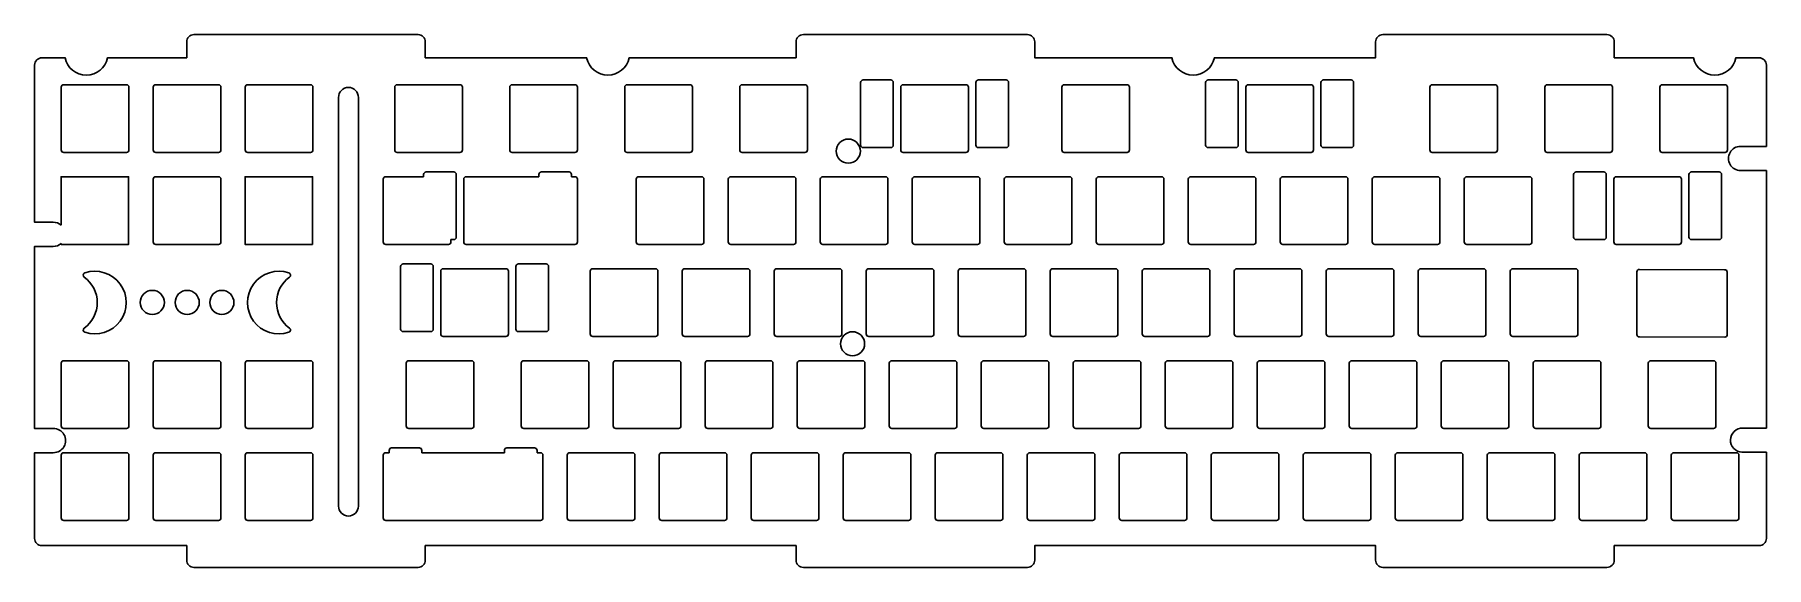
# Model space of a CAD drawing. Header units: millimetres. Extents: x -360 to -2, y -107 to 3.
import ezdxf

# ---------------------------------------------------------------- set-up
doc = ezdxf.new("R2010")
doc.units = ezdxf.units.MM
doc.layers.get('0').update_dxf_attribs({"linetype": 'CONTINUOUS'})

msp = doc.modelspace()

# ---------------------------------------------------------------- linework, layer by layer
for p, q in [((-189.33, -20.03), (-189.33, -7.03)), ((-188.83, -6.53), (-183.08, -6.53)), ((-182.58, -7.03), (-182.58, -20.03)), ((-165.46, -20.03), (-165.46, -7.03)), ((-164.96, -6.53), (-159.21, -6.53)), ((-158.71, -7.03), (-158.71, -20.03)), ((-117.9, -20.03), (-117.9, -7.03)), ((-117.4, -6.53), (-111.65, -6.53)), ((-111.15, -7.03), (-111.15, -20.03)), ((-94.02, -20.03), (-94.02, -7.03)), ((-93.52, -6.53), (-87.77, -6.53)), ((-87.27, -7.03), (-87.27, -20.03)), ((-354.85, -21.03), (-354.85, -8.03)), ((-354.35, -7.52), (-341.35, -7.52)), ((-340.85, -8.03), (-340.85, -21.03)), ((-335.8, -21.03), (-335.8, -8.03)), ((-335.3, -7.52), (-322.3, -7.52)), ((-321.8, -8.03), (-321.8, -21.03)), ((-316.75, -21.03), (-316.75, -8.03)), ((-316.25, -7.52), (-303.25, -7.52)), ((-302.75, -8.03), (-302.75, -21.03)), ((-285.8, -21.03), (-285.8, -8.03)), ((-285.3, -7.53), (-272.3, -7.53)), ((-271.8, -8.03), (-271.8, -21.03)), ((-261.98, -21.03), (-261.98, -8.03)), ((-261.48, -7.53), (-248.48, -7.53)), ((-247.98, -8.03), (-247.98, -21.03)), ((-238.17, -21.03), (-238.17, -8.03)), ((-237.67, -7.53), (-224.67, -7.53)), ((-224.17, -8.03), (-224.17, -21.03)), ((-214.36, -21.03), (-214.36, -8.03)), ((-213.86, -7.53), (-200.86, -7.53)), ((-200.36, -8.03), (-200.36, -21.03)), ((-181.02, -21.03), (-181.02, -8.03)), ((-180.52, -7.53), (-167.52, -7.53)), ((-167.02, -8.03), (-167.02, -21.03)), ((-147.68, -21.03), (-147.68, -8.03)), ((-147.18, -7.53), (-134.18, -7.53)), ((-133.68, -8.03), (-133.68, -21.03)), ((-109.58, -21.03), (-109.58, -8.03)), ((-109.08, -7.53), (-96.08, -7.53)), ((-95.58, -8.03), (-95.58, -21.03)), ((-71.48, -21.03), (-71.48, -8.03)), ((-70.98, -7.53), (-57.98, -7.53)), ((-57.48, -8.03), (-57.48, -21.03)), ((-47.67, -21.03), (-47.67, -8.03)), ((-47.17, -7.53), (-34.17, -7.53)), ((-33.67, -8.03), (-33.67, -21.03)), ((-23.86, -21.03), (-23.86, -8.03)), ((-23.36, -7.53), (-10.36, -7.53)), ((-9.86, -8.03), (-9.86, -21.03)), ((-183.08, -20.53), (-188.83, -20.53)), ((-159.21, -20.53), (-164.96, -20.53)), ((-111.65, -20.53), (-117.4, -20.53)), ((-87.77, -20.53), (-93.52, -20.53)), ((-341.35, -21.53), (-354.35, -21.53)), ((-322.3, -21.53), (-335.3, -21.53)), ((-303.25, -21.53), (-316.25, -21.53)), ((-272.3, -21.53), (-285.3, -21.53)), ((-248.48, -21.53), (-261.48, -21.53)), ((-224.67, -21.53), (-237.67, -21.53)), ((-200.86, -21.53), (-213.86, -21.53)), ((-167.52, -21.53), (-180.52, -21.53)), ((-134.18, -21.53), (-147.18, -21.53)), ((-96.08, -21.53), (-109.08, -21.53)), ((-57.98, -21.53), (-70.98, -21.53)), ((-34.17, -21.53), (-47.17, -21.53)), ((-10.36, -21.53), (-23.36, -21.53)), ((-335.8, -40.08), (-335.8, -27.08)), ((-335.3, -26.57), (-322.3, -26.57)), ((-321.8, -27.08), (-321.8, -40.08)), ((-288.18, -40.08), (-288.18, -27.08)), ((-287.68, -26.57), (-279.82, -26.57)), ((-279.82, -26.57), (-279.82, -26.08)), ((-279.32, -25.58), (-273.57, -25.58)), ((-273.07, -26.08), (-273.07, -39.08)), ((-271.51, -40.08), (-271.51, -27.08)), ((-271.01, -26.57), (-255.94, -26.57)), ((-255.94, -26.57), (-255.94, -26.08)), ((-255.44, -25.58), (-249.69, -25.58)), ((-249.2, -26.08), (-249.2, -26.57)), ((-249.2, -26.57), (-248.48, -26.57)), ((-247.98, -27.08), (-247.98, -40.08)), ((-235.79, -40.08), (-235.79, -27.08)), ((-235.29, -26.57), (-222.29, -26.57)), ((-221.79, -27.08), (-221.79, -40.08)), ((-216.74, -40.08), (-216.74, -27.08)), ((-216.24, -26.57), (-203.24, -26.57)), ((-202.74, -27.08), (-202.74, -40.08)), ((-197.69, -40.08), (-197.69, -27.08)), ((-197.19, -26.57), (-184.19, -26.57)), ((-183.69, -27.08), (-183.69, -40.08)), ((-178.64, -40.08), (-178.64, -27.08)), ((-178.14, -26.57), (-165.14, -26.57)), ((-164.64, -27.08), (-164.64, -40.08)), ((-159.59, -40.08), (-159.59, -27.08)), ((-159.09, -26.57), (-146.09, -26.57)), ((-145.59, -27.08), (-145.59, -40.08)), ((-140.54, -40.08), (-140.54, -27.08)), ((-140.04, -26.57), (-127.04, -26.57)), ((-126.54, -27.08), (-126.54, -40.08)), ((-121.49, -40.08), (-121.49, -27.08)), ((-120.99, -26.57), (-107.99, -26.57)), ((-107.49, -27.08), (-107.49, -40.08)), ((-102.44, -40.08), (-102.44, -27.08)), ((-101.94, -26.57), (-88.94, -26.57)), ((-88.44, -27.08), (-88.44, -40.08)), ((-83.39, -40.08), (-83.39, -27.08)), ((-82.89, -26.57), (-69.89, -26.57)), ((-69.39, -27.08), (-69.39, -40.08)), ((-64.34, -40.08), (-64.34, -27.08)), ((-63.84, -26.57), (-50.84, -26.57)), ((-50.34, -27.08), (-50.34, -40.08)), ((-41.7, -39.08), (-41.7, -26.08)), ((-41.19, -25.58), (-35.44, -25.58)), ((-34.95, -26.08), (-34.95, -39.08)), ((-33.38, -40.08), (-33.38, -27.08)), ((-32.88, -26.57), (-19.88, -26.57)), ((-19.38, -27.08), (-19.38, -40.08)), ((-17.82, -39.08), (-17.82, -26.08)), ((-17.32, -25.58), (-11.57, -25.58)), ((-11.07, -26.08), (-11.07, -39.08)), ((-322.3, -40.58), (-335.3, -40.58)), ((-274.68, -40.58), (-287.68, -40.58)), ((-273.57, -39.58), (-274.18, -39.58)), ((-274.18, -39.58), (-274.18, -40.08)), ((-248.48, -40.58), (-271.01, -40.58)), ((-222.29, -40.58), (-235.29, -40.58)), ((-203.24, -40.58), (-216.24, -40.58)), ((-184.19, -40.58), (-197.19, -40.58)), ((-165.14, -40.58), (-178.14, -40.58)), ((-146.09, -40.58), (-159.09, -40.58)), ((-127.04, -40.58), (-140.04, -40.58)), ((-107.99, -40.58), (-120.99, -40.58)), ((-88.94, -40.58), (-101.94, -40.58)), ((-69.89, -40.58), (-82.89, -40.58)), ((-50.84, -40.58), (-63.84, -40.58)), ((-35.44, -39.58), (-41.19, -39.58)), ((-19.88, -40.58), (-32.88, -40.58)), ((-11.57, -39.58), (-17.32, -39.58)), ((-284.58, -58.13), (-284.58, -45.13)), ((-284.08, -44.63), (-278.33, -44.63)), ((-277.83, -45.13), (-277.83, -58.13)), ((-276.27, -59.13), (-276.27, -46.13)), ((-275.77, -45.62), (-262.77, -45.62)), ((-262.27, -46.13), (-262.27, -59.13)), ((-260.71, -58.13), (-260.71, -45.13)), ((-260.21, -44.63), (-254.46, -44.63)), ((-253.96, -45.13), (-253.96, -58.13)), ((-245.32, -59.13), (-245.32, -46.13)), ((-244.81, -45.62), (-231.81, -45.62)), ((-231.31, -46.13), (-231.31, -59.13)), ((-226.27, -59.13), (-226.27, -46.13)), ((-225.76, -45.62), (-212.76, -45.62)), ((-212.26, -46.13), (-212.26, -59.13)), ((-207.22, -59.13), (-207.22, -46.13)), ((-206.71, -45.62), (-193.71, -45.62)), ((-193.21, -46.13), (-193.21, -59.13)), ((-188.17, -59.13), (-188.17, -46.13)), ((-187.66, -45.62), (-174.66, -45.62)), ((-174.16, -46.13), (-174.16, -59.13)), ((-169.12, -59.13), (-169.12, -46.13)), ((-168.61, -45.62), (-155.61, -45.62)), ((-155.11, -46.13), (-155.11, -59.13)), ((-150.07, -59.13), (-150.07, -46.13)), ((-149.56, -45.62), (-136.56, -45.62)), ((-136.06, -46.13), (-136.06, -59.13)), ((-131.02, -59.13), (-131.02, -46.13)), ((-130.51, -45.62), (-117.51, -45.62)), ((-117.01, -46.13), (-117.01, -59.13)), ((-111.97, -59.13), (-111.97, -46.13)), ((-111.46, -45.62), (-98.46, -45.62)), ((-97.96, -46.13), (-97.96, -59.13)), ((-92.92, -59.13), (-92.92, -46.13)), ((-92.41, -45.62), (-79.41, -45.62)), ((-78.91, -46.13), (-78.91, -59.13)), ((-73.87, -59.13), (-73.87, -46.13)), ((-73.36, -45.62), (-60.36, -45.62)), ((-59.86, -46.13), (-59.86, -59.13)), ((-54.82, -59.13), (-54.82, -46.13)), ((-54.31, -45.62), (-41.31, -45.62)), ((-40.81, -46.13), (-40.81, -59.13)), ((-28.6, -59.23), (-28.6, -46.26)), ((-28.1, -45.76), (-10.45, -45.83)), ((-9.91, -46.28), (-9.91, -59.25)), ((-278.33, -58.63), (-284.08, -58.63)), ((-262.77, -59.63), (-275.77, -59.63)), ((-254.46, -58.63), (-260.21, -58.63)), ((-231.81, -59.63), (-244.81, -59.63)), ((-212.76, -59.63), (-225.76, -59.63)), ((-193.71, -59.63), (-206.71, -59.63)), ((-174.66, -59.63), (-187.66, -59.63)), ((-155.61, -59.63), (-168.61, -59.63)), ((-136.56, -59.63), (-149.56, -59.63)), ((-117.51, -59.63), (-130.51, -59.63)), ((-98.46, -59.63), (-111.46, -59.63)), ((-79.41, -59.63), (-92.41, -59.63)), ((-60.36, -59.63), (-73.36, -59.63)), ((-41.31, -59.63), (-54.31, -59.63)), ((-10.37, -59.79), (-28.1, -59.73)), ((-354.85, -78.18), (-354.85, -65.18)), ((-354.35, -64.67), (-341.35, -64.67)), ((-340.85, -65.18), (-340.85, -78.18)), ((-335.8, -78.18), (-335.8, -65.18)), ((-335.3, -64.67), (-322.3, -64.67)), ((-321.8, -65.18), (-321.8, -78.18)), ((-316.75, -78.18), (-316.75, -65.18)), ((-316.25, -64.67), (-303.25, -64.67)), ((-302.75, -65.18), (-302.75, -78.18)), ((-283.42, -78.18), (-283.42, -65.18)), ((-282.91, -64.67), (-269.91, -64.67)), ((-269.41, -65.18), (-269.41, -78.18)), ((-259.6, -78.18), (-259.6, -65.18)), ((-259.1, -64.67), (-246.1, -64.67)), ((-245.6, -65.18), (-245.6, -78.18)), ((-240.55, -78.18), (-240.55, -65.18)), ((-240.05, -64.67), (-227.05, -64.67)), ((-226.55, -65.18), (-226.55, -78.18)), ((-221.5, -78.18), (-221.5, -65.18)), ((-221, -64.67), (-208, -64.67)), ((-207.5, -65.18), (-207.5, -78.18)), ((-202.45, -78.18), (-202.45, -65.18)), ((-201.95, -64.67), (-188.95, -64.67)), ((-188.45, -65.18), (-188.45, -78.18)), ((-183.4, -78.18), (-183.4, -65.18)), ((-182.9, -64.67), (-169.9, -64.67)), ((-169.4, -65.18), (-169.4, -78.18)), ((-164.35, -78.18), (-164.35, -65.18)), ((-163.85, -64.67), (-150.85, -64.67)), ((-150.35, -65.18), (-150.35, -78.18)), ((-145.3, -78.18), (-145.3, -65.18)), ((-144.8, -64.67), (-131.8, -64.67)), ((-131.3, -65.18), (-131.3, -78.18)), ((-126.25, -78.18), (-126.25, -65.18)), ((-125.75, -64.67), (-112.75, -64.67)), ((-112.25, -65.18), (-112.25, -78.18)), ((-107.2, -78.18), (-107.2, -65.18)), ((-106.7, -64.67), (-93.7, -64.67)), ((-93.2, -65.18), (-93.2, -78.18)), ((-88.15, -78.18), (-88.15, -65.18)), ((-87.65, -64.67), (-74.65, -64.67)), ((-74.15, -65.18), (-74.15, -78.18)), ((-69.1, -78.18), (-69.1, -65.18)), ((-68.6, -64.67), (-55.6, -64.67)), ((-55.1, -65.18), (-55.1, -78.18)), ((-50.05, -78.18), (-50.05, -65.18)), ((-49.55, -64.67), (-36.55, -64.67)), ((-36.05, -65.18), (-36.05, -78.18)), ((-26.24, -78.18), (-26.24, -65.18)), ((-25.74, -64.67), (-12.74, -64.67)), ((-12.24, -65.18), (-12.24, -78.18)), ((-341.35, -78.68), (-354.35, -78.68)), ((-322.3, -78.68), (-335.3, -78.68)), ((-303.25, -78.68), (-316.25, -78.68)), ((-269.91, -78.68), (-282.91, -78.68)), ((-246.1, -78.68), (-259.1, -78.68)), ((-227.05, -78.68), (-240.05, -78.68)), ((-208, -78.68), (-221, -78.68)), ((-188.95, -78.68), (-201.95, -78.68)), ((-169.9, -78.68), (-182.9, -78.68)), ((-150.85, -78.68), (-163.85, -78.68)), ((-131.8, -78.68), (-144.8, -78.68)), ((-112.75, -78.68), (-125.75, -78.68)), ((-93.7, -78.68), (-106.7, -78.68)), ((-74.65, -78.68), (-87.65, -78.68)), ((-55.6, -78.68), (-68.6, -78.68)), ((-36.55, -78.68), (-49.55, -78.68)), ((-12.74, -78.68), (-25.74, -78.68)), ((-354.85, -97.23), (-354.85, -84.23)), ((-354.35, -83.72), (-341.35, -83.72)), ((-340.85, -84.23), (-340.85, -97.23)), ((-335.8, -97.23), (-335.8, -84.23)), ((-335.3, -83.72), (-322.3, -83.72)), ((-321.8, -84.23), (-321.8, -97.23)), ((-316.75, -97.23), (-316.75, -84.23)), ((-316.25, -83.72), (-303.25, -83.72)), ((-302.75, -84.23), (-302.75, -97.23)), ((-288.18, -97.23), (-288.18, -84.23)), ((-287.68, -83.72), (-286.96, -83.72)), ((-286.96, -83.72), (-286.96, -83.23)), ((-286.46, -82.73), (-280.71, -82.73)), ((-280.22, -83.23), (-280.22, -83.72)), ((-280.22, -83.72), (-263.09, -83.72)), ((-263.09, -83.72), (-263.09, -83.23)), ((-262.59, -82.73), (-256.84, -82.73)), ((-256.34, -83.23), (-256.34, -83.72)), ((-256.34, -83.72), (-255.63, -83.72)), ((-255.13, -84.23), (-255.13, -97.23)), ((-250.08, -97.23), (-250.08, -84.23)), ((-249.58, -83.72), (-236.58, -83.72)), ((-236.08, -84.23), (-236.08, -97.23)), ((-231.03, -97.23), (-231.03, -84.23)), ((-230.53, -83.72), (-217.53, -83.72)), ((-217.03, -84.23), (-217.03, -97.23)), ((-211.98, -97.23), (-211.98, -84.23)), ((-211.48, -83.72), (-198.48, -83.72)), ((-197.98, -84.23), (-197.98, -97.23)), ((-192.93, -97.23), (-192.93, -84.23)), ((-192.43, -83.72), (-179.43, -83.72)), ((-178.93, -84.23), (-178.93, -97.23)), ((-173.88, -97.23), (-173.88, -84.23)), ((-173.38, -83.72), (-160.38, -83.72)), ((-159.88, -84.23), (-159.88, -97.23)), ((-154.83, -97.23), (-154.83, -84.23)), ((-154.33, -83.72), (-141.33, -83.72)), ((-140.83, -84.23), (-140.83, -97.23)), ((-135.78, -97.23), (-135.78, -84.23)), ((-135.28, -83.72), (-122.28, -83.72)), ((-121.78, -84.23), (-121.78, -97.23)), ((-116.73, -97.23), (-116.73, -84.23)), ((-116.23, -83.72), (-103.23, -83.72)), ((-102.73, -84.23), (-102.73, -97.23)), ((-97.68, -97.23), (-97.68, -84.23)), ((-97.18, -83.72), (-84.18, -83.72)), ((-83.68, -84.23), (-83.68, -97.23)), ((-78.63, -97.23), (-78.63, -84.23)), ((-78.13, -83.72), (-65.13, -83.72)), ((-64.63, -84.23), (-64.63, -97.23)), ((-59.58, -97.23), (-59.58, -84.23)), ((-59.08, -83.72), (-46.08, -83.72)), ((-45.58, -84.23), (-45.58, -97.23)), ((-40.53, -97.23), (-40.53, -84.23)), ((-40.03, -83.72), (-27.03, -83.72)), ((-26.53, -84.23), (-26.53, -97.23)), ((-21.48, -97.23), (-21.48, -84.23)), ((-20.98, -83.72), (-7.98, -83.72)), ((-7.48, -84.23), (-7.48, -97.23)), ((-341.35, -97.73), (-354.35, -97.73)), ((-322.3, -97.73), (-335.3, -97.73)), ((-303.25, -97.73), (-316.25, -97.73)), ((-255.63, -97.73), (-287.68, -97.73)), ((-236.58, -97.73), (-249.58, -97.73)), ((-217.53, -97.73), (-230.53, -97.73)), ((-198.48, -97.73), (-211.48, -97.73)), ((-179.43, -97.73), (-192.43, -97.73)), ((-160.38, -97.73), (-173.38, -97.73)), ((-141.33, -97.73), (-154.33, -97.73)), ((-122.28, -97.73), (-135.28, -97.73)), ((-103.23, -97.73), (-116.23, -97.73)), ((-84.18, -97.73), (-97.18, -97.73)), ((-65.13, -97.73), (-78.13, -97.73)), ((-46.08, -97.73), (-59.08, -97.73)), ((-27.03, -97.73), (-40.03, -97.73)), ((-7.98, -97.73), (-20.98, -97.73))]:
    msp.add_line(p, q)
for points in [[(-354.9, -36.58), (-354.9, -26.58), (-340.9, -26.58), (-340.9, -40.58), (-354.9, -40.58), (-354.9, -40.42, -0.177431), (-356.52, -41), (-360.37, -41), (-360.37, -78.71), (-356.5, -78.71, -1.019921), (-356.5, -83.71), (-360.37, -83.71), (-360.37, -101.46, 0.414214), (-358.87, -102.96), (-328.87, -102.96), (-328.87, -105.96, 0.414214), (-327.37, -107.46), (-280.97, -107.46, 0.414214), (-279.47, -105.96), (-279.47, -102.96), (-202.7, -102.96), (-202.7, -105.96, 0.414214), (-201.2, -107.46), (-154.8, -107.46, 0.414214), (-153.3, -105.96), (-153.3, -102.96), (-82.7, -102.96), (-82.7, -105.96, 0.414214), (-81.2, -107.46), (-34.8, -107.46, 0.414214), (-33.3, -105.96), (-33.3, -102.96), (-3.3, -102.96, 0.414214), (-1.8, -101.46), (-1.8, -83.63), (-6.82, -83.63), (-6.82, -83.63, -1), (-6.64, -78.63), (-1.8, -78.63), (-1.8, -25.28), (-7.14, -25.28, -1.000399), (-7.14, -20.28), (-1.8, -20.28), (-1.8, -3.44, 0.414214), (-3.3, -1.94), (-8.09, -1.94, -0.81227), (-16.9, -1.94), (-33.3, -1.94), (-33.3, 1.36, 0.414214), (-34.8, 2.86), (-81.2, 2.86, 0.414214), (-82.7, 1.36), (-82.7, -1.94), (-116.09, -1.94, -0.81227), (-124.9, -1.94), (-153.3, -1.94), (-153.3, 1.36, 0.414214), (-154.8, 2.86), (-201.2, 2.86, 0.414214), (-202.7, 1.36), (-202.7, -1.94), (-237.26, -1.94, -0.81227), (-246.07, -1.94), (-279.47, -1.94), (-279.47, 1.36, 0.414214), (-280.97, 2.86), (-327.37, 2.86, 0.414214), (-328.87, 1.36), (-328.87, -1.94), (-345.26, -1.94, -0.81227), (-354.07, -1.94), (-358.87, -1.94, 0.414214), (-360.37, -3.44), (-360.37, -36), (-356.52, -36), (-356.52, -36, -0.177431)], [(-297.45, -94.76, 1), (-293.33, -94.76), (-293.33, -10.14, 1), (-297.45, -10.14)], [(-350.11, -57.9, 0.512989), (-350.11, -47.35, -0.610914), (-349.98, -46.47, -1.392399), (-349.98, -58.78, -0.610914)], [(-307.59, -47.35, 0.512989), (-307.59, -57.9, -0.610914), (-307.72, -58.78, -1.392399), (-307.72, -46.47, -0.610914)]]:
    msp.add_lwpolyline(points, format="xyb", close=True)
msp.add_lwpolyline([(-302.8, -40.58), (-316.8, -40.58), (-316.8, -26.58), (-302.8, -26.58)], close=True)
for centre in [(-191.89, -21.27), (-336, -52.6), (-328.78, -52.6), (-321.6, -52.6), (-191.01, -61.16)]:
    msp.add_circle(centre, 2.5)
for points in [[(-189.33, -7.03), (-189.33, -6.75), (-189.11, -6.53), (-188.83, -6.53)], [(-183.08, -6.53), (-182.81, -6.53), (-182.58, -6.75), (-182.58, -7.03)], [(-165.46, -7.03), (-165.46, -6.75), (-165.23, -6.53), (-164.96, -6.53)], [(-159.21, -6.53), (-158.93, -6.53), (-158.71, -6.75), (-158.71, -7.03)], [(-117.9, -7.03), (-117.9, -6.75), (-117.67, -6.53), (-117.4, -6.53)], [(-111.65, -6.53), (-111.37, -6.53), (-111.15, -6.75), (-111.15, -7.03)], [(-94.02, -7.03), (-94.02, -6.75), (-93.8, -6.53), (-93.52, -6.53)], [(-87.77, -6.53), (-87.49, -6.53), (-87.27, -6.75), (-87.27, -7.03)], [(-354.85, -8.03), (-354.85, -7.75), (-354.63, -7.52), (-354.35, -7.52)], [(-341.35, -7.52), (-341.07, -7.52), (-340.85, -7.75), (-340.85, -8.03)], [(-335.8, -8.03), (-335.8, -7.75), (-335.58, -7.52), (-335.3, -7.52)], [(-322.3, -7.52), (-322.02, -7.52), (-321.8, -7.75), (-321.8, -8.03)], [(-316.75, -8.03), (-316.75, -7.75), (-316.53, -7.52), (-316.25, -7.52)], [(-303.25, -7.52), (-302.97, -7.52), (-302.75, -7.75), (-302.75, -8.03)], [(-285.8, -8.03), (-285.8, -7.75), (-285.57, -7.53), (-285.3, -7.53)], [(-272.3, -7.53), (-272.02, -7.53), (-271.8, -7.75), (-271.8, -8.03)], [(-261.98, -8.03), (-261.98, -7.75), (-261.76, -7.53), (-261.48, -7.53)], [(-248.48, -7.53), (-248.21, -7.53), (-247.98, -7.75), (-247.98, -8.03)], [(-238.17, -8.03), (-238.17, -7.75), (-237.95, -7.53), (-237.67, -7.53)], [(-224.67, -7.53), (-224.39, -7.53), (-224.17, -7.75), (-224.17, -8.03)], [(-214.36, -8.03), (-214.36, -7.75), (-214.13, -7.53), (-213.86, -7.53)], [(-200.86, -7.53), (-200.58, -7.53), (-200.36, -7.75), (-200.36, -8.03)], [(-181.02, -8.03), (-181.02, -7.75), (-180.8, -7.53), (-180.52, -7.53)], [(-167.52, -7.53), (-167.24, -7.53), (-167.02, -7.75), (-167.02, -8.03)], [(-147.68, -8.03), (-147.68, -7.75), (-147.46, -7.53), (-147.18, -7.53)], [(-134.18, -7.53), (-133.91, -7.53), (-133.68, -7.75), (-133.68, -8.03)], [(-109.58, -8.03), (-109.58, -7.75), (-109.36, -7.53), (-109.08, -7.53)], [(-96.08, -7.53), (-95.81, -7.53), (-95.58, -7.75), (-95.58, -8.03)], [(-71.48, -8.03), (-71.48, -7.75), (-71.26, -7.53), (-70.98, -7.53)], [(-57.98, -7.53), (-57.71, -7.53), (-57.48, -7.75), (-57.48, -8.03)], [(-47.67, -8.03), (-47.67, -7.75), (-47.45, -7.53), (-47.17, -7.53)], [(-34.17, -7.53), (-33.89, -7.53), (-33.67, -7.75), (-33.67, -8.03)], [(-23.86, -8.03), (-23.86, -7.75), (-23.63, -7.53), (-23.36, -7.53)], [(-10.36, -7.53), (-10.08, -7.53), (-9.86, -7.75), (-9.86, -8.03)], [(-354.35, -21.53), (-354.63, -21.53), (-354.85, -21.3), (-354.85, -21.03)], [(-340.85, -21.03), (-340.85, -21.3), (-341.07, -21.53), (-341.35, -21.53)], [(-335.3, -21.53), (-335.58, -21.53), (-335.8, -21.3), (-335.8, -21.03)], [(-321.8, -21.03), (-321.8, -21.3), (-322.02, -21.53), (-322.3, -21.53)], [(-316.25, -21.53), (-316.53, -21.53), (-316.75, -21.3), (-316.75, -21.03)], [(-302.75, -21.03), (-302.75, -21.3), (-302.97, -21.53), (-303.25, -21.53)], [(-285.3, -21.53), (-285.57, -21.53), (-285.8, -21.3), (-285.8, -21.03)], [(-271.8, -21.03), (-271.8, -21.3), (-272.02, -21.53), (-272.3, -21.53)], [(-261.48, -21.53), (-261.76, -21.53), (-261.98, -21.3), (-261.98, -21.03)], [(-247.98, -21.03), (-247.98, -21.3), (-248.21, -21.53), (-248.48, -21.53)], [(-237.67, -21.53), (-237.95, -21.53), (-238.17, -21.3), (-238.17, -21.03)], [(-224.17, -21.03), (-224.17, -21.3), (-224.39, -21.53), (-224.67, -21.53)], [(-213.86, -21.53), (-214.13, -21.53), (-214.36, -21.3), (-214.36, -21.03)], [(-200.36, -21.03), (-200.36, -21.3), (-200.58, -21.53), (-200.86, -21.53)], [(-188.83, -20.53), (-189.11, -20.53), (-189.33, -20.3), (-189.33, -20.03)], [(-182.58, -20.03), (-182.58, -20.3), (-182.81, -20.53), (-183.08, -20.53)], [(-180.52, -21.53), (-180.8, -21.53), (-181.02, -21.3), (-181.02, -21.03)], [(-167.02, -21.03), (-167.02, -21.3), (-167.24, -21.53), (-167.52, -21.53)], [(-164.96, -20.53), (-165.23, -20.53), (-165.46, -20.3), (-165.46, -20.03)], [(-158.71, -20.03), (-158.71, -20.3), (-158.93, -20.53), (-159.21, -20.53)], [(-147.18, -21.53), (-147.46, -21.53), (-147.68, -21.3), (-147.68, -21.03)], [(-133.68, -21.03), (-133.68, -21.3), (-133.91, -21.53), (-134.18, -21.53)], [(-117.4, -20.53), (-117.67, -20.53), (-117.9, -20.3), (-117.9, -20.03)], [(-111.15, -20.03), (-111.15, -20.3), (-111.37, -20.53), (-111.65, -20.53)], [(-109.08, -21.53), (-109.36, -21.53), (-109.58, -21.3), (-109.58, -21.03)], [(-95.58, -21.03), (-95.58, -21.3), (-95.81, -21.53), (-96.08, -21.53)], [(-93.52, -20.53), (-93.8, -20.53), (-94.02, -20.3), (-94.02, -20.03)], [(-87.27, -20.03), (-87.27, -20.3), (-87.49, -20.53), (-87.77, -20.53)], [(-70.98, -21.53), (-71.26, -21.53), (-71.48, -21.3), (-71.48, -21.03)], [(-57.48, -21.03), (-57.48, -21.3), (-57.71, -21.53), (-57.98, -21.53)], [(-47.17, -21.53), (-47.45, -21.53), (-47.67, -21.3), (-47.67, -21.03)], [(-33.67, -21.03), (-33.67, -21.3), (-33.89, -21.53), (-34.17, -21.53)], [(-23.36, -21.53), (-23.63, -21.53), (-23.86, -21.3), (-23.86, -21.03)], [(-9.86, -21.03), (-9.86, -21.3), (-10.08, -21.53), (-10.36, -21.53)], [(-335.8, -27.08), (-335.8, -26.8), (-335.58, -26.57), (-335.3, -26.57)], [(-322.3, -26.57), (-322.02, -26.57), (-321.8, -26.8), (-321.8, -27.08)], [(-288.18, -27.08), (-288.18, -26.8), (-287.95, -26.57), (-287.68, -26.57)], [(-279.82, -26.08), (-279.82, -25.8), (-279.59, -25.58), (-279.32, -25.58)], [(-273.57, -25.58), (-273.29, -25.58), (-273.07, -25.8), (-273.07, -26.08)], [(-271.51, -27.08), (-271.51, -26.8), (-271.28, -26.57), (-271.01, -26.57)], [(-255.94, -26.08), (-255.94, -25.8), (-255.72, -25.58), (-255.44, -25.58)], [(-249.69, -25.58), (-249.42, -25.58), (-249.2, -25.8), (-249.2, -26.08)], [(-248.48, -26.57), (-248.2, -26.57), (-247.98, -26.8), (-247.98, -27.08)], [(-235.79, -27.08), (-235.79, -26.8), (-235.56, -26.57), (-235.29, -26.57)], [(-222.29, -26.57), (-222.01, -26.57), (-221.79, -26.8), (-221.79, -27.08)], [(-216.74, -27.08), (-216.74, -26.8), (-216.51, -26.57), (-216.24, -26.57)], [(-203.24, -26.57), (-202.96, -26.57), (-202.74, -26.8), (-202.74, -27.08)], [(-197.69, -27.08), (-197.69, -26.8), (-197.46, -26.57), (-197.19, -26.57)], [(-184.19, -26.57), (-183.91, -26.57), (-183.69, -26.8), (-183.69, -27.08)], [(-178.64, -27.08), (-178.64, -26.8), (-178.41, -26.57), (-178.14, -26.57)], [(-165.14, -26.57), (-164.86, -26.57), (-164.64, -26.8), (-164.64, -27.08)], [(-159.59, -27.08), (-159.59, -26.8), (-159.36, -26.57), (-159.09, -26.57)], [(-146.09, -26.57), (-145.81, -26.57), (-145.59, -26.8), (-145.59, -27.08)], [(-140.54, -27.08), (-140.54, -26.8), (-140.31, -26.57), (-140.04, -26.57)], [(-127.04, -26.57), (-126.76, -26.57), (-126.54, -26.8), (-126.54, -27.08)], [(-121.49, -27.08), (-121.49, -26.8), (-121.26, -26.57), (-120.99, -26.57)], [(-107.99, -26.57), (-107.71, -26.57), (-107.49, -26.8), (-107.49, -27.08)], [(-102.44, -27.08), (-102.44, -26.8), (-102.21, -26.57), (-101.94, -26.57)], [(-88.94, -26.57), (-88.66, -26.57), (-88.44, -26.8), (-88.44, -27.08)], [(-83.39, -27.08), (-83.39, -26.8), (-83.16, -26.57), (-82.89, -26.57)], [(-69.89, -26.57), (-69.61, -26.57), (-69.39, -26.8), (-69.39, -27.08)], [(-64.34, -27.08), (-64.34, -26.8), (-64.11, -26.57), (-63.84, -26.57)], [(-50.84, -26.57), (-50.56, -26.57), (-50.34, -26.8), (-50.34, -27.08)], [(-41.7, -26.08), (-41.7, -25.8), (-41.47, -25.58), (-41.19, -25.58)], [(-35.44, -25.58), (-35.17, -25.58), (-34.95, -25.8), (-34.95, -26.08)], [(-33.38, -27.08), (-33.38, -26.8), (-33.16, -26.57), (-32.88, -26.57)], [(-19.88, -26.57), (-19.6, -26.57), (-19.38, -26.8), (-19.38, -27.08)], [(-17.82, -26.08), (-17.82, -25.8), (-17.59, -25.58), (-17.32, -25.58)], [(-11.57, -25.58), (-11.29, -25.58), (-11.07, -25.8), (-11.07, -26.08)], [(-273.07, -39.08), (-273.07, -39.35), (-273.29, -39.58), (-273.57, -39.58)], [(-41.19, -39.58), (-41.47, -39.58), (-41.7, -39.35), (-41.7, -39.08)], [(-34.95, -39.08), (-34.95, -39.35), (-35.17, -39.58), (-35.44, -39.58)], [(-17.32, -39.58), (-17.59, -39.58), (-17.82, -39.35), (-17.82, -39.08)], [(-11.07, -39.08), (-11.07, -39.35), (-11.29, -39.58), (-11.57, -39.58)], [(-335.3, -40.58), (-335.58, -40.58), (-335.8, -40.35), (-335.8, -40.08)], [(-321.8, -40.08), (-321.8, -40.35), (-322.02, -40.58), (-322.3, -40.58)], [(-287.68, -40.58), (-287.95, -40.58), (-288.18, -40.35), (-288.18, -40.08)], [(-274.18, -40.08), (-274.18, -40.35), (-274.4, -40.58), (-274.68, -40.58)], [(-271.01, -40.58), (-271.28, -40.58), (-271.51, -40.35), (-271.51, -40.08)], [(-247.98, -40.08), (-247.98, -40.35), (-248.2, -40.58), (-248.48, -40.58)], [(-235.29, -40.58), (-235.56, -40.58), (-235.79, -40.35), (-235.79, -40.08)], [(-221.79, -40.08), (-221.79, -40.35), (-222.01, -40.58), (-222.29, -40.58)], [(-216.24, -40.58), (-216.51, -40.58), (-216.74, -40.35), (-216.74, -40.08)], [(-202.74, -40.08), (-202.74, -40.35), (-202.96, -40.58), (-203.24, -40.58)], [(-197.19, -40.58), (-197.46, -40.58), (-197.69, -40.35), (-197.69, -40.08)], [(-183.69, -40.08), (-183.69, -40.35), (-183.91, -40.58), (-184.19, -40.58)], [(-178.14, -40.58), (-178.41, -40.58), (-178.64, -40.35), (-178.64, -40.08)], [(-164.64, -40.08), (-164.64, -40.35), (-164.86, -40.58), (-165.14, -40.58)], [(-159.09, -40.58), (-159.36, -40.58), (-159.59, -40.35), (-159.59, -40.08)], [(-145.59, -40.08), (-145.59, -40.35), (-145.81, -40.58), (-146.09, -40.58)], [(-140.04, -40.58), (-140.31, -40.58), (-140.54, -40.35), (-140.54, -40.08)], [(-126.54, -40.08), (-126.54, -40.35), (-126.76, -40.58), (-127.04, -40.58)], [(-120.99, -40.58), (-121.26, -40.58), (-121.49, -40.35), (-121.49, -40.08)], [(-107.49, -40.08), (-107.49, -40.35), (-107.71, -40.58), (-107.99, -40.58)], [(-101.94, -40.58), (-102.21, -40.58), (-102.44, -40.35), (-102.44, -40.08)], [(-88.44, -40.08), (-88.44, -40.35), (-88.66, -40.58), (-88.94, -40.58)], [(-82.89, -40.58), (-83.16, -40.58), (-83.39, -40.35), (-83.39, -40.08)], [(-69.39, -40.08), (-69.39, -40.35), (-69.61, -40.58), (-69.89, -40.58)], [(-63.84, -40.58), (-64.11, -40.58), (-64.34, -40.35), (-64.34, -40.08)], [(-50.34, -40.08), (-50.34, -40.35), (-50.56, -40.58), (-50.84, -40.58)], [(-32.88, -40.58), (-33.16, -40.58), (-33.38, -40.35), (-33.38, -40.08)], [(-19.38, -40.08), (-19.38, -40.35), (-19.6, -40.58), (-19.88, -40.58)], [(-284.58, -45.13), (-284.58, -44.85), (-284.36, -44.63), (-284.08, -44.63)], [(-278.33, -44.63), (-278.06, -44.63), (-277.83, -44.85), (-277.83, -45.13)], [(-276.27, -46.13), (-276.27, -45.85), (-276.05, -45.62), (-275.77, -45.62)], [(-262.77, -45.62), (-262.49, -45.62), (-262.27, -45.85), (-262.27, -46.13)], [(-260.71, -45.13), (-260.71, -44.85), (-260.48, -44.63), (-260.21, -44.63)], [(-254.46, -44.63), (-254.18, -44.63), (-253.96, -44.85), (-253.96, -45.13)], [(-245.32, -46.13), (-245.32, -45.85), (-245.09, -45.62), (-244.81, -45.62)], [(-231.81, -45.62), (-231.54, -45.62), (-231.31, -45.85), (-231.31, -46.13)], [(-226.27, -46.13), (-226.27, -45.85), (-226.04, -45.62), (-225.76, -45.62)], [(-212.76, -45.62), (-212.49, -45.62), (-212.26, -45.85), (-212.26, -46.13)], [(-207.22, -46.13), (-207.22, -45.85), (-206.99, -45.62), (-206.71, -45.62)], [(-193.71, -45.62), (-193.44, -45.62), (-193.21, -45.85), (-193.21, -46.13)], [(-188.17, -46.13), (-188.17, -45.85), (-187.94, -45.62), (-187.66, -45.62)], [(-174.66, -45.62), (-174.39, -45.62), (-174.16, -45.85), (-174.16, -46.13)], [(-169.12, -46.13), (-169.12, -45.85), (-168.89, -45.62), (-168.61, -45.62)], [(-155.61, -45.62), (-155.34, -45.62), (-155.11, -45.85), (-155.11, -46.13)], [(-150.07, -46.13), (-150.07, -45.85), (-149.84, -45.62), (-149.56, -45.62)], [(-136.56, -45.62), (-136.29, -45.62), (-136.06, -45.85), (-136.06, -46.13)], [(-131.02, -46.13), (-131.02, -45.85), (-130.79, -45.62), (-130.51, -45.62)], [(-117.51, -45.62), (-117.24, -45.62), (-117.01, -45.85), (-117.01, -46.13)], [(-111.97, -46.13), (-111.97, -45.85), (-111.74, -45.62), (-111.46, -45.62)], [(-98.46, -45.62), (-98.19, -45.62), (-97.96, -45.85), (-97.96, -46.13)], [(-92.92, -46.13), (-92.92, -45.85), (-92.69, -45.62), (-92.41, -45.62)], [(-79.41, -45.62), (-79.14, -45.62), (-78.91, -45.85), (-78.91, -46.13)], [(-73.87, -46.13), (-73.87, -45.85), (-73.64, -45.62), (-73.36, -45.62)], [(-60.36, -45.62), (-60.09, -45.62), (-59.86, -45.85), (-59.86, -46.13)], [(-54.82, -46.13), (-54.82, -45.85), (-54.59, -45.62), (-54.31, -45.62)], [(-41.31, -45.62), (-41.04, -45.62), (-40.81, -45.85), (-40.81, -46.13)], [(-28.6, -46.26), (-28.6, -45.99), (-28.38, -45.76), (-28.1, -45.76)], [(-10.45, -45.83), (-10.17, -45.81), (-9.93, -46.01), (-9.91, -46.28)], [(-284.08, -58.63), (-284.36, -58.63), (-284.58, -58.4), (-284.58, -58.13)], [(-277.83, -58.13), (-277.83, -58.4), (-278.06, -58.63), (-278.33, -58.63)], [(-275.77, -59.63), (-276.05, -59.63), (-276.27, -59.4), (-276.27, -59.13)], [(-262.27, -59.13), (-262.27, -59.4), (-262.49, -59.63), (-262.77, -59.63)], [(-260.21, -58.63), (-260.48, -58.63), (-260.71, -58.4), (-260.71, -58.13)], [(-253.96, -58.13), (-253.96, -58.4), (-254.18, -58.63), (-254.46, -58.63)], [(-244.81, -59.63), (-245.09, -59.63), (-245.32, -59.4), (-245.32, -59.13)], [(-231.31, -59.13), (-231.31, -59.4), (-231.54, -59.63), (-231.81, -59.63)], [(-225.76, -59.63), (-226.04, -59.63), (-226.27, -59.4), (-226.27, -59.13)], [(-212.26, -59.13), (-212.26, -59.4), (-212.49, -59.63), (-212.76, -59.63)], [(-206.71, -59.63), (-206.99, -59.63), (-207.22, -59.4), (-207.22, -59.13)], [(-193.21, -59.13), (-193.21, -59.4), (-193.44, -59.63), (-193.71, -59.63)], [(-187.66, -59.63), (-187.94, -59.63), (-188.17, -59.4), (-188.17, -59.13)], [(-174.16, -59.13), (-174.16, -59.4), (-174.39, -59.63), (-174.66, -59.63)], [(-168.61, -59.63), (-168.89, -59.63), (-169.12, -59.4), (-169.12, -59.13)], [(-155.11, -59.13), (-155.11, -59.4), (-155.34, -59.63), (-155.61, -59.63)], [(-149.56, -59.63), (-149.84, -59.63), (-150.07, -59.4), (-150.07, -59.13)], [(-136.06, -59.13), (-136.06, -59.4), (-136.29, -59.63), (-136.56, -59.63)], [(-130.51, -59.63), (-130.79, -59.63), (-131.02, -59.4), (-131.02, -59.13)], [(-117.01, -59.13), (-117.01, -59.4), (-117.24, -59.63), (-117.51, -59.63)], [(-111.46, -59.63), (-111.74, -59.63), (-111.97, -59.4), (-111.97, -59.13)], [(-97.96, -59.13), (-97.96, -59.4), (-98.19, -59.63), (-98.46, -59.63)], [(-92.41, -59.63), (-92.69, -59.63), (-92.92, -59.4), (-92.92, -59.13)], [(-78.91, -59.13), (-78.91, -59.4), (-79.14, -59.63), (-79.41, -59.63)], [(-73.36, -59.63), (-73.64, -59.63), (-73.87, -59.4), (-73.87, -59.13)], [(-59.86, -59.13), (-59.86, -59.4), (-60.09, -59.63), (-60.36, -59.63)], [(-54.31, -59.63), (-54.59, -59.63), (-54.82, -59.4), (-54.82, -59.13)], [(-40.81, -59.13), (-40.81, -59.4), (-41.04, -59.63), (-41.31, -59.63)], [(-28.1, -59.73), (-28.37, -59.73), (-28.6, -59.51), (-28.6, -59.23)], [(-9.91, -59.25), (-9.89, -59.53), (-10.09, -59.77), (-10.37, -59.79)], [(-354.85, -65.18), (-354.85, -64.9), (-354.63, -64.67), (-354.35, -64.67)], [(-341.35, -64.67), (-341.07, -64.67), (-340.85, -64.9), (-340.85, -65.18)], [(-335.8, -65.18), (-335.8, -64.9), (-335.58, -64.67), (-335.3, -64.67)], [(-322.3, -64.67), (-322.02, -64.67), (-321.8, -64.9), (-321.8, -65.18)], [(-316.75, -65.18), (-316.75, -64.9), (-316.53, -64.67), (-316.25, -64.67)], [(-303.25, -64.67), (-302.97, -64.67), (-302.75, -64.9), (-302.75, -65.18)], [(-283.42, -65.18), (-283.42, -64.9), (-283.19, -64.67), (-282.91, -64.67)], [(-269.91, -64.67), (-269.64, -64.67), (-269.41, -64.9), (-269.41, -65.18)], [(-259.6, -65.18), (-259.6, -64.9), (-259.38, -64.67), (-259.1, -64.67)], [(-246.1, -64.67), (-245.82, -64.67), (-245.6, -64.9), (-245.6, -65.18)], [(-240.55, -65.18), (-240.55, -64.9), (-240.33, -64.67), (-240.05, -64.67)], [(-227.05, -64.67), (-226.77, -64.67), (-226.55, -64.9), (-226.55, -65.18)], [(-221.5, -65.18), (-221.5, -64.9), (-221.28, -64.67), (-221, -64.67)], [(-208, -64.67), (-207.72, -64.67), (-207.5, -64.9), (-207.5, -65.18)], [(-202.45, -65.18), (-202.45, -64.9), (-202.23, -64.67), (-201.95, -64.67)], [(-188.95, -64.67), (-188.67, -64.67), (-188.45, -64.9), (-188.45, -65.18)], [(-183.4, -65.18), (-183.4, -64.9), (-183.18, -64.67), (-182.9, -64.67)], [(-169.9, -64.67), (-169.62, -64.67), (-169.4, -64.9), (-169.4, -65.18)], [(-164.35, -65.18), (-164.35, -64.9), (-164.13, -64.67), (-163.85, -64.67)], [(-150.85, -64.67), (-150.57, -64.67), (-150.35, -64.9), (-150.35, -65.18)], [(-145.3, -65.18), (-145.3, -64.9), (-145.08, -64.67), (-144.8, -64.67)], [(-131.8, -64.67), (-131.52, -64.67), (-131.3, -64.9), (-131.3, -65.18)], [(-126.25, -65.18), (-126.25, -64.9), (-126.03, -64.67), (-125.75, -64.67)], [(-112.75, -64.67), (-112.47, -64.67), (-112.25, -64.9), (-112.25, -65.18)], [(-107.2, -65.18), (-107.2, -64.9), (-106.98, -64.67), (-106.7, -64.67)], [(-93.7, -64.67), (-93.42, -64.67), (-93.2, -64.9), (-93.2, -65.18)], [(-88.15, -65.18), (-88.15, -64.9), (-87.93, -64.67), (-87.65, -64.67)], [(-74.65, -64.67), (-74.37, -64.67), (-74.15, -64.9), (-74.15, -65.18)], [(-69.1, -65.18), (-69.1, -64.9), (-68.88, -64.67), (-68.6, -64.67)], [(-55.6, -64.67), (-55.32, -64.67), (-55.1, -64.9), (-55.1, -65.18)], [(-50.05, -65.18), (-50.05, -64.9), (-49.83, -64.67), (-49.55, -64.67)], [(-36.55, -64.67), (-36.27, -64.67), (-36.05, -64.9), (-36.05, -65.18)], [(-26.24, -65.18), (-26.24, -64.9), (-26.01, -64.67), (-25.74, -64.67)], [(-12.74, -64.67), (-12.46, -64.67), (-12.24, -64.9), (-12.24, -65.18)], [(-354.35, -78.68), (-354.63, -78.68), (-354.85, -78.45), (-354.85, -78.18)], [(-340.85, -78.18), (-340.85, -78.45), (-341.07, -78.68), (-341.35, -78.68)], [(-335.3, -78.68), (-335.58, -78.68), (-335.8, -78.45), (-335.8, -78.18)], [(-321.8, -78.18), (-321.8, -78.45), (-322.02, -78.68), (-322.3, -78.68)], [(-316.25, -78.68), (-316.53, -78.68), (-316.75, -78.45), (-316.75, -78.18)], [(-302.75, -78.18), (-302.75, -78.45), (-302.97, -78.68), (-303.25, -78.68)], [(-282.91, -78.68), (-283.19, -78.68), (-283.42, -78.45), (-283.42, -78.18)], [(-269.41, -78.18), (-269.41, -78.45), (-269.64, -78.68), (-269.91, -78.68)], [(-259.1, -78.68), (-259.38, -78.68), (-259.6, -78.45), (-259.6, -78.18)], [(-245.6, -78.18), (-245.6, -78.45), (-245.82, -78.68), (-246.1, -78.68)], [(-240.05, -78.68), (-240.33, -78.68), (-240.55, -78.45), (-240.55, -78.18)], [(-226.55, -78.18), (-226.55, -78.45), (-226.77, -78.68), (-227.05, -78.68)], [(-221, -78.68), (-221.28, -78.68), (-221.5, -78.45), (-221.5, -78.18)], [(-207.5, -78.18), (-207.5, -78.45), (-207.72, -78.68), (-208, -78.68)], [(-201.95, -78.68), (-202.23, -78.68), (-202.45, -78.45), (-202.45, -78.18)], [(-188.45, -78.18), (-188.45, -78.45), (-188.67, -78.68), (-188.95, -78.68)], [(-182.9, -78.68), (-183.18, -78.68), (-183.4, -78.45), (-183.4, -78.18)], [(-169.4, -78.18), (-169.4, -78.45), (-169.62, -78.68), (-169.9, -78.68)], [(-163.85, -78.68), (-164.13, -78.68), (-164.35, -78.45), (-164.35, -78.18)], [(-150.35, -78.18), (-150.35, -78.45), (-150.57, -78.68), (-150.85, -78.68)], [(-144.8, -78.68), (-145.08, -78.68), (-145.3, -78.45), (-145.3, -78.18)], [(-131.3, -78.18), (-131.3, -78.45), (-131.52, -78.68), (-131.8, -78.68)], [(-125.75, -78.68), (-126.03, -78.68), (-126.25, -78.45), (-126.25, -78.18)], [(-112.25, -78.18), (-112.25, -78.45), (-112.47, -78.68), (-112.75, -78.68)], [(-106.7, -78.68), (-106.98, -78.68), (-107.2, -78.45), (-107.2, -78.18)], [(-93.2, -78.18), (-93.2, -78.45), (-93.42, -78.68), (-93.7, -78.68)], [(-87.65, -78.68), (-87.93, -78.68), (-88.15, -78.45), (-88.15, -78.18)], [(-74.15, -78.18), (-74.15, -78.45), (-74.37, -78.68), (-74.65, -78.68)], [(-68.6, -78.68), (-68.88, -78.68), (-69.1, -78.45), (-69.1, -78.18)], [(-55.1, -78.18), (-55.1, -78.45), (-55.32, -78.68), (-55.6, -78.68)], [(-49.55, -78.68), (-49.83, -78.68), (-50.05, -78.45), (-50.05, -78.18)], [(-36.05, -78.18), (-36.05, -78.45), (-36.27, -78.68), (-36.55, -78.68)], [(-25.74, -78.68), (-26.01, -78.68), (-26.24, -78.45), (-26.24, -78.18)], [(-12.24, -78.18), (-12.24, -78.45), (-12.46, -78.68), (-12.74, -78.68)], [(-354.85, -84.23), (-354.85, -83.95), (-354.63, -83.72), (-354.35, -83.72)], [(-341.35, -83.72), (-341.07, -83.72), (-340.85, -83.95), (-340.85, -84.23)], [(-335.8, -84.23), (-335.8, -83.95), (-335.58, -83.72), (-335.3, -83.72)], [(-322.3, -83.72), (-322.02, -83.72), (-321.8, -83.95), (-321.8, -84.23)], [(-316.75, -84.23), (-316.75, -83.95), (-316.53, -83.72), (-316.25, -83.72)], [(-303.25, -83.72), (-302.97, -83.72), (-302.75, -83.95), (-302.75, -84.23)], [(-288.18, -84.23), (-288.18, -83.95), (-287.95, -83.72), (-287.68, -83.72)], [(-286.96, -83.23), (-286.96, -82.95), (-286.74, -82.73), (-286.46, -82.73)], [(-280.71, -82.73), (-280.44, -82.73), (-280.22, -82.95), (-280.22, -83.23)], [(-263.09, -83.23), (-263.09, -82.95), (-262.86, -82.73), (-262.59, -82.73)], [(-256.84, -82.73), (-256.56, -82.73), (-256.34, -82.95), (-256.34, -83.23)], [(-255.63, -83.72), (-255.35, -83.72), (-255.13, -83.95), (-255.13, -84.23)], [(-250.08, -84.23), (-250.08, -83.95), (-249.85, -83.72), (-249.58, -83.72)], [(-236.58, -83.72), (-236.3, -83.72), (-236.08, -83.95), (-236.08, -84.23)], [(-231.03, -84.23), (-231.03, -83.95), (-230.8, -83.72), (-230.53, -83.72)], [(-217.53, -83.72), (-217.25, -83.72), (-217.03, -83.95), (-217.03, -84.23)], [(-211.98, -84.23), (-211.98, -83.95), (-211.75, -83.72), (-211.48, -83.72)], [(-198.48, -83.72), (-198.2, -83.72), (-197.98, -83.95), (-197.98, -84.23)], [(-192.93, -84.23), (-192.93, -83.95), (-192.7, -83.72), (-192.43, -83.72)], [(-179.43, -83.72), (-179.15, -83.72), (-178.93, -83.95), (-178.93, -84.23)], [(-173.88, -84.23), (-173.88, -83.95), (-173.65, -83.72), (-173.38, -83.72)], [(-160.38, -83.72), (-160.1, -83.72), (-159.88, -83.95), (-159.88, -84.23)], [(-154.83, -84.23), (-154.83, -83.95), (-154.6, -83.72), (-154.33, -83.72)], [(-141.33, -83.72), (-141.05, -83.72), (-140.83, -83.95), (-140.83, -84.23)], [(-135.78, -84.23), (-135.78, -83.95), (-135.55, -83.72), (-135.28, -83.72)], [(-122.28, -83.72), (-122, -83.72), (-121.78, -83.95), (-121.78, -84.23)], [(-116.73, -84.23), (-116.73, -83.95), (-116.5, -83.72), (-116.23, -83.72)], [(-103.23, -83.72), (-102.95, -83.72), (-102.73, -83.95), (-102.73, -84.23)], [(-97.68, -84.23), (-97.68, -83.95), (-97.45, -83.72), (-97.18, -83.72)], [(-84.18, -83.72), (-83.9, -83.72), (-83.68, -83.95), (-83.68, -84.23)], [(-78.63, -84.23), (-78.63, -83.95), (-78.4, -83.72), (-78.13, -83.72)], [(-65.13, -83.72), (-64.85, -83.72), (-64.63, -83.95), (-64.63, -84.23)], [(-59.58, -84.23), (-59.58, -83.95), (-59.35, -83.72), (-59.08, -83.72)], [(-46.08, -83.72), (-45.8, -83.72), (-45.58, -83.95), (-45.58, -84.23)], [(-40.53, -84.23), (-40.53, -83.95), (-40.3, -83.72), (-40.03, -83.72)], [(-27.03, -83.72), (-26.75, -83.72), (-26.53, -83.95), (-26.53, -84.23)], [(-21.48, -84.23), (-21.48, -83.95), (-21.25, -83.72), (-20.98, -83.72)], [(-7.98, -83.72), (-7.7, -83.72), (-7.48, -83.95), (-7.48, -84.23)], [(-354.35, -97.73), (-354.63, -97.73), (-354.85, -97.5), (-354.85, -97.23)], [(-340.85, -97.23), (-340.85, -97.5), (-341.07, -97.73), (-341.35, -97.73)], [(-335.3, -97.73), (-335.58, -97.73), (-335.8, -97.5), (-335.8, -97.23)], [(-321.8, -97.23), (-321.8, -97.5), (-322.02, -97.73), (-322.3, -97.73)], [(-316.25, -97.73), (-316.53, -97.73), (-316.75, -97.5), (-316.75, -97.23)], [(-302.75, -97.23), (-302.75, -97.5), (-302.97, -97.73), (-303.25, -97.73)], [(-287.68, -97.73), (-287.95, -97.73), (-288.18, -97.5), (-288.18, -97.23)], [(-255.13, -97.23), (-255.13, -97.5), (-255.35, -97.73), (-255.63, -97.73)], [(-249.58, -97.73), (-249.85, -97.73), (-250.08, -97.5), (-250.08, -97.23)], [(-236.08, -97.23), (-236.08, -97.5), (-236.3, -97.73), (-236.58, -97.73)], [(-230.53, -97.73), (-230.8, -97.73), (-231.03, -97.5), (-231.03, -97.23)], [(-217.03, -97.23), (-217.03, -97.5), (-217.25, -97.73), (-217.53, -97.73)], [(-211.48, -97.73), (-211.75, -97.73), (-211.98, -97.5), (-211.98, -97.23)], [(-197.98, -97.23), (-197.98, -97.5), (-198.2, -97.73), (-198.48, -97.73)], [(-192.43, -97.73), (-192.7, -97.73), (-192.93, -97.5), (-192.93, -97.23)], [(-178.93, -97.23), (-178.93, -97.5), (-179.15, -97.73), (-179.43, -97.73)], [(-173.38, -97.73), (-173.65, -97.73), (-173.88, -97.5), (-173.88, -97.23)], [(-159.88, -97.23), (-159.88, -97.5), (-160.1, -97.73), (-160.38, -97.73)], [(-154.33, -97.73), (-154.6, -97.73), (-154.83, -97.5), (-154.83, -97.23)], [(-140.83, -97.23), (-140.83, -97.5), (-141.05, -97.73), (-141.33, -97.73)], [(-135.28, -97.73), (-135.55, -97.73), (-135.78, -97.5), (-135.78, -97.23)], [(-121.78, -97.23), (-121.78, -97.5), (-122, -97.73), (-122.28, -97.73)], [(-116.23, -97.73), (-116.5, -97.73), (-116.73, -97.5), (-116.73, -97.23)], [(-102.73, -97.23), (-102.73, -97.5), (-102.95, -97.73), (-103.23, -97.73)], [(-97.18, -97.73), (-97.45, -97.73), (-97.68, -97.5), (-97.68, -97.23)], [(-83.68, -97.23), (-83.68, -97.5), (-83.9, -97.73), (-84.18, -97.73)], [(-78.13, -97.73), (-78.4, -97.73), (-78.63, -97.5), (-78.63, -97.23)], [(-64.63, -97.23), (-64.63, -97.5), (-64.85, -97.73), (-65.13, -97.73)], [(-59.08, -97.73), (-59.35, -97.73), (-59.58, -97.5), (-59.58, -97.23)], [(-45.58, -97.23), (-45.58, -97.5), (-45.8, -97.73), (-46.08, -97.73)], [(-40.03, -97.73), (-40.3, -97.73), (-40.53, -97.5), (-40.53, -97.23)], [(-26.53, -97.23), (-26.53, -97.5), (-26.75, -97.73), (-27.03, -97.73)], [(-20.98, -97.73), (-21.25, -97.73), (-21.48, -97.5), (-21.48, -97.23)], [(-7.48, -97.23), (-7.48, -97.5), (-7.7, -97.73), (-7.98, -97.73)]]:
    msp.add_open_spline(points, degree=3)

doc.saveas('drawing.dxf')
